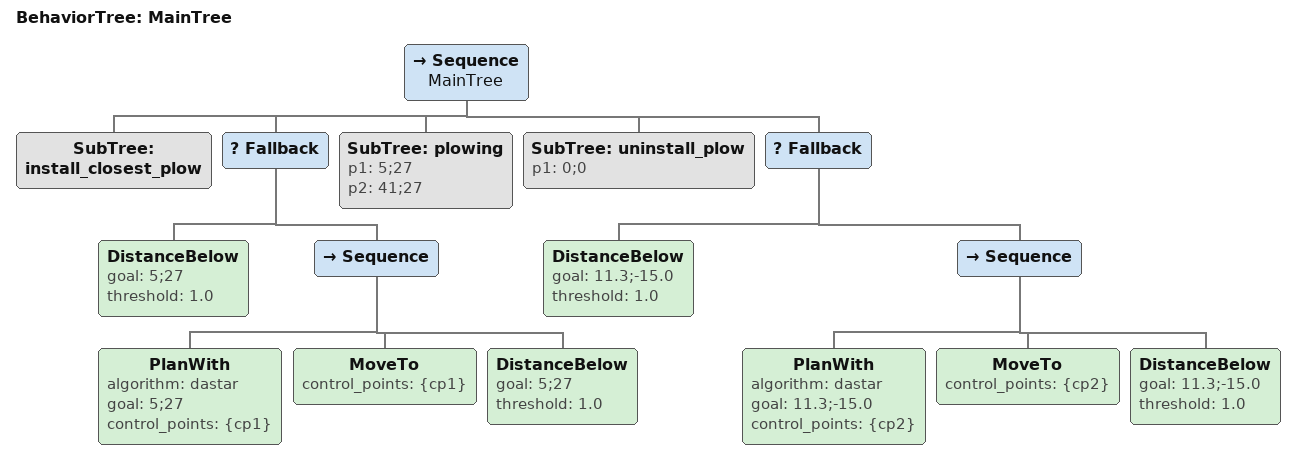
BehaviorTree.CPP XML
<?xml version="1.0"?>
<root BTCPP_format="4" main_tree_to_execute="MainTree">
  <include path="install_closest_plow.xml"/>
  <include path="plowing.xml"/>
  <include path="uninstall_plow.xml"/>
  <BehaviorTree ID="MainTree">
    <Sequence name="MainTree">
      <SubTree ID="install_closest_plow"/>
      <Fallback>
        <DistanceBelow goal="5;27" threshold="1.0"/>
        <Sequence>
          <PlanWith algorithm="dastar" goal="5;27" control_points="{cp1}"/>
          <MoveTo control_points="{cp1}"/>
          <DistanceBelow goal="5;27" threshold="1.0"/>
        </Sequence>
      </Fallback>
      <SubTree ID="plowing" p1="5;27" p2="41;27"/>
      <SubTree ID="uninstall_plow" p1="0;0"/>
      <Fallback>
        <DistanceBelow goal="11.3;-15.0" threshold="1.0"/>
        <Sequence>
          <PlanWith algorithm="dastar" goal="11.3;-15.0" control_points="{cp2}"/>
          <MoveTo control_points="{cp2}"/>
          <DistanceBelow goal="11.3;-15.0" threshold="1.0"/>
        </Sequence>
      </Fallback>
    </Sequence>
  </BehaviorTree>
</root>
